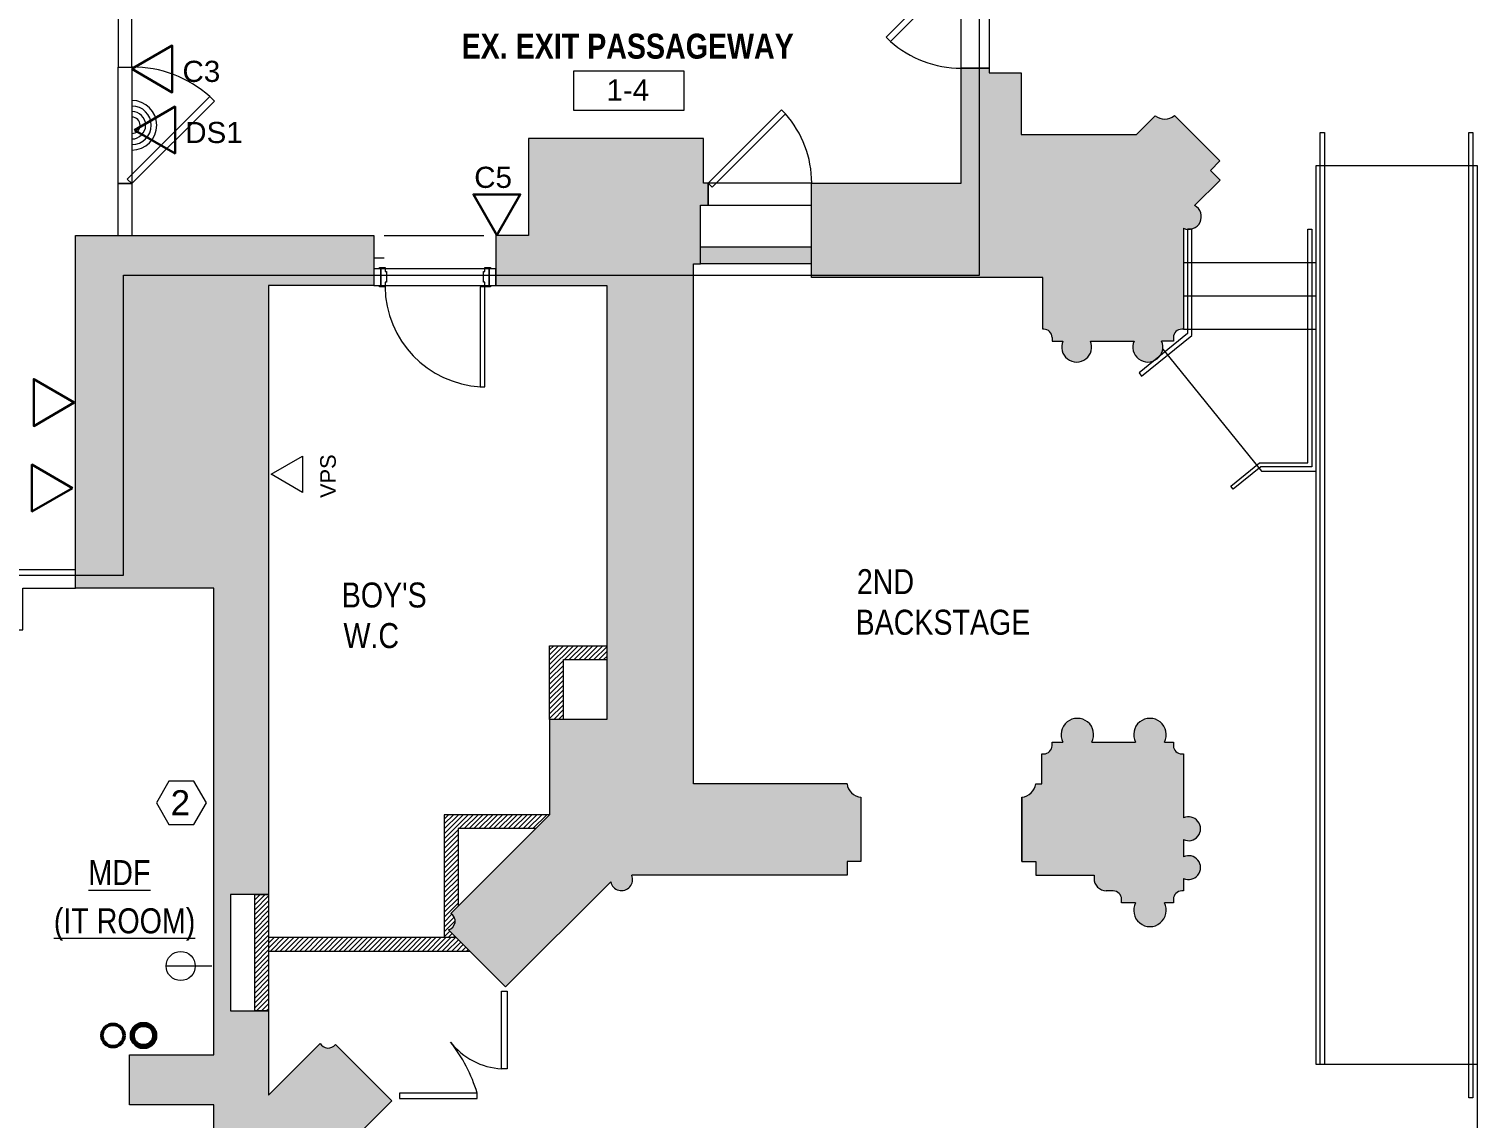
# Model space of a CAD drawing. Header units: inches. Extents: x 891 to 14187, y -1169 to 3232.
# Drawn here: x 5200 to 5721, y 2245 to 2637 of the extents above; entities that cross this region are included whole.
import ezdxf

# ---------------------------------------------------------------- set-up
doc = ezdxf.new("R2010")
doc.units = ezdxf.units.IN
doc.header["$MEASUREMENT"] = 0
doc.linetypes.add('IMPORT-IMPORT-HIDDEN2', pattern=[0.1875, 0.125, -0.0625])
doc.linetypes.add('IMPORT-IMPORT-PHANTOM2', pattern=[1.25, 0.625, -0.125, 0.125, -0.125, 0.125, -0.125])
doc.layers.add('_DROPS_IDFS', color=7, linetype='Continuous')
for name, color, linetype, lineweight in [('_OPTEC_LAYER', 1, 'Continuous', 30), ('A-ANNO-NOTE', 131, 'Continuous', 9), ('A-ANNO-RM TAG', 7, 'Continuous', 9), ('A-DETL', 90, 'Continuous', 9), ('A-DETL-MEDM', 33, 'Continuous', 20), ('A-DETL-WIDE', 214, 'Continuous', 50), ('A-DOOR', 7, 'Continuous', 9), ('A-DOOR-EXG', 7, 'Continuous', 9), ('A-DOOR-HEAD', 7, 'IMPORT-IMPORT-HIDDEN2', 9), ('A-Hatch', 7, 'Continuous', 9), ('A-HATCH-1HR', 7, 'Continuous', 9), ('A-STAIR', 7, 'Continuous', 9), ('A-STAIR-EX_G', 7, 'Continuous', 9), ('A-WALL-INT NEW', 7, 'Continuous', 9), ('EX-EXT-CORE', 7, 'Continuous', 9), ('G-ANNO-TEXT', 7, 'Continuous', 9), ('SPEAKER', 10, 'Continuous', 20), ('WALL TYPE', 7, 'IMPORT-IMPORT-PHANTOM2', 9)]:
    doc.layers.add(name, color=color, linetype=linetype, lineweight=lineweight)
doc.styles.add('Arial', font='arial.ttf', dxfattribs={"height": 7.623})
doc.styles.add('Arial Narrow', font='ARIALN.TTF', dxfattribs={"height": 8.999982})
doc.styles.add('Arial Narrow_B', font='ARIALNB.TTF', dxfattribs={"height": 9})
doc.styles.add('Arial_2', font='arial.ttf', dxfattribs={"height": 4.5})
doc.styles.add('Arial_4', font='arial.ttf', dxfattribs={"height": 9})

msp = doc.modelspace()

# ---------------------------------------------------------------- hatches: boundary and pattern name
at = {"layer": 'A-Hatch'}
for points in [[(5577.18, 2517.35), (5578.51, 2517.51), (5579.76, 2518), (5580.85, 2518.78), (5581.71, 2519.8), (5582.3, 2521), (5582.57, 2522.31), (5582.52, 2523.65), (5582.14, 2524.93), (5597.88, 2524.93), (5597.5, 2523.65), (5597.45, 2522.31), (5597.72, 2521), (5598.31, 2519.8), (5599.18, 2518.78), (5600.27, 2518), (5601.51, 2517.51), (5602.84, 2517.35), (5604.17, 2517.51), (5605.42, 2518), (5606.51, 2518.78), (5607.37, 2519.8), (5607.96, 2521), (5608.23, 2522.31), (5608.18, 2523.65), (5607.8, 2524.93), (5612.03, 2524.93), (5612.03, 2526.2), (5612.14, 2526.98), (5612.44, 2527.7), (5612.91, 2528.32), (5613.53, 2528.8), (5614.26, 2529.1), (5615.03, 2529.2), (5615.67, 2529.2), (5615.67, 2565.56), (5616.79, 2565.22), (5617.96, 2565.18), (5619.09, 2565.44), (5620.13, 2565.97), (5621, 2566.75), (5621.64, 2567.73), (5622.01, 2568.83), (5622.09, 2570), (5621.87, 2571.15), (5621.37, 2572.2), (5620.62, 2573.09), (5619.67, 2573.77), (5628.87, 2582.96), (5625.4, 2586.43), (5628.81, 2589.84), (5612.45, 2606.2), (5611.4, 2605.51), (5610.22, 2605.08), (5608.97, 2604.92), (5607.72, 2605.05), (5606.53, 2605.45), (5605.46, 2606.11), (5598.74, 2599.38), (5557.13, 2599.38), (5557.13, 2621.64), (5545.6, 2621.64), (5545.62, 2623.24), (5535.51, 2623.24), (5535.51, 2581.86), (5481.63, 2581.86), (5481.63, 2547.77), (5564.99, 2547.77), (5564.99, 2529.2), (5565.31, 2529.2), (5566.09, 2529.1), (5566.81, 2528.8), (5567.43, 2528.32), (5567.91, 2527.7), (5568.21, 2526.98), (5568.31, 2526.2), (5568.31, 2524.93), (5572.22, 2524.93), (5571.84, 2523.65), (5571.79, 2522.31), (5572.06, 2521), (5572.65, 2519.8), (5573.52, 2518.78), (5574.61, 2518), (5575.85, 2517.51)], [(5371.34, 2292.14), (5409.21, 2330.01), (5409.55, 2329.05), (5410.11, 2328.2), (5410.88, 2327.52), (5411.79, 2327.06), (5412.79, 2326.84), (5413.81, 2326.89), (5414.78, 2327.19), (5415.65, 2327.73), (5416.36, 2328.47), (5416.85, 2329.36), (5417.1, 2330.35), (5417.09, 2331.37), (5416.82, 2332.36), (5494.42, 2332.36), (5494.42, 2337.36), (5499.42, 2337.36), (5499.42, 2360.49), (5498.2, 2360.75), (5497.06, 2361.28), (5496.07, 2362.05), (5495.27, 2363.02), (5494.72, 2364.15), (5494.42, 2365.37), (5439.11, 2365.37), (5439.11, 2552.77), (5441.62, 2552.77), (5441.62, 2573.86), (5444.32, 2573.86), (5444.32, 2581.86), (5442.69, 2581.86), (5442.69, 2597.95), (5379.62, 2597.95), (5379.62, 2562.95), (5367.83, 2562.95), (5367.83, 2544.95), (5407.77, 2544.95), (5407.77, 2388.57), (5387.2, 2388.57), (5387.2, 2354.22), (5351.62, 2318.64), (5352.26, 2318.11), (5352.75, 2317.43), (5353.05, 2316.65), (5353.14, 2315.82), (5353.02, 2314.99), (5352.7, 2314.22), (5352.19, 2313.56), (5351.53, 2313.04), (5350.77, 2312.71), (5353.44, 2310.03)], [(5290.75, 2151.89), (5290.75, 2207.09), (5291.69, 2206.83), (5292.66, 2206.81), (5293.61, 2207.02), (5294.48, 2207.45), (5295.22, 2208.08), (5295.79, 2208.87), (5296.15, 2209.77), (5296.28, 2210.73), (5296.18, 2211.7), (5295.85, 2212.61), (5295.3, 2213.42), (5294.58, 2214.07), (5293.72, 2214.52), (5330.33, 2251.13), (5310.02, 2271.43), (5309.45, 2270.84), (5308.76, 2270.41), (5307.98, 2270.17), (5307.17, 2270.12), (5306.37, 2270.28), (5305.63, 2270.63), (5305, 2271.14), (5304.52, 2271.8), (5285.9, 2253.18), (5285.9, 2283.46), (5272.14, 2283.46), (5272.14, 2325.46), (5285.9, 2325.46), (5285.9, 2544.95), (5323.83, 2544.95), (5323.83, 2562.95), (5216.35, 2562.95), (5216.35, 2435.89), (5266.14, 2435.89), (5266.14, 2267.64), (5235.83, 2267.64), (5235.83, 2249.64), (5266.14, 2249.64), (5266.14, 2233.64), (5257.96, 2233.64), (5257.96, 2158.19), (5282.75, 2158.19), (5282.75, 2151.89)], [(5481.63, 2552.77), (5481.63, 2558.77), (5441.62, 2558.77), (5441.62, 2552.77)], [(5603.59, 2313.88), (5605.08, 2314.07), (5606.47, 2314.63), (5607.67, 2315.53), (5608.61, 2316.7), (5609.22, 2318.08), (5609.46, 2319.56), (5609.31, 2321.05), (5608.8, 2322.46), (5612.03, 2322.46), (5612.03, 2323.73), (5612.14, 2324.51), (5612.44, 2325.23), (5612.91, 2325.85), (5613.53, 2326.33), (5614.26, 2326.63), (5615.03, 2326.73), (5615.67, 2326.73), (5615.67, 2331.24), (5616.7, 2330.91), (5617.78, 2330.84), (5618.9, 2331.07), (5619.82, 2331.5), (5620.65, 2332.19), (5621.29, 2333.07), (5621.68, 2334.07), (5621.82, 2335.14), (5621.68, 2336.22), (5621.29, 2337.22), (5620.65, 2338.1), (5619.82, 2338.79), (5618.84, 2339.25), (5617.78, 2339.45), (5616.7, 2339.38), (5615.67, 2339.05), (5615.67, 2345.24), (5616.7, 2344.91), (5617.78, 2344.84), (5618.84, 2345.04), (5619.82, 2345.5), (5620.65, 2346.19), (5621.29, 2347.07), (5621.68, 2348.07), (5621.82, 2349.14), (5621.68, 2350.22), (5621.29, 2351.22), (5620.65, 2352.1), (5619.82, 2352.79), (5618.84, 2353.25), (5617.78, 2353.45), (5616.7, 2353.38), (5615.67, 2353.05), (5615.67, 2376.09), (5615.03, 2376.09), (5614.26, 2376.19), (5613.53, 2376.49), (5612.91, 2376.97), (5612.44, 2377.59), (5612.14, 2378.31), (5612.03, 2379.09), (5612.03, 2380.36), (5608.8, 2380.36), (5609.31, 2381.77), (5609.46, 2383.26), (5609.22, 2384.74), (5608.61, 2386.11), (5607.67, 2387.29), (5606.47, 2388.18), (5605.08, 2388.74), (5603.59, 2388.94), (5602.1, 2388.74), (5600.71, 2388.18), (5599.51, 2387.29), (5598.57, 2386.11), (5597.97, 2384.74), (5597.72, 2383.26), (5597.87, 2381.77), (5598.38, 2380.36), (5582.64, 2380.36), (5583.15, 2381.77), (5583.3, 2383.26), (5583.06, 2384.74), (5582.45, 2386.11), (5581.51, 2387.29), (5580.31, 2388.18), (5578.92, 2388.74), (5577.43, 2388.94), (5575.94, 2388.74), (5574.55, 2388.18), (5573.35, 2387.29), (5572.41, 2386.11), (5571.81, 2384.74), (5571.56, 2383.26), (5571.71, 2381.77), (5572.22, 2380.36), (5568.31, 2380.36), (5568.31, 2379.09), (5568.21, 2378.31), (5567.91, 2377.59), (5567.43, 2376.97), (5566.81, 2376.49), (5566.09, 2376.19), (5565.31, 2376.09), (5564.67, 2376.09), (5564.67, 2365.37), (5562.42, 2365.37), (5562.13, 2364.15), (5561.58, 2363.02), (5560.78, 2362.05), (5559.79, 2361.28), (5558.65, 2360.75), (5557.42, 2360.49), (5557.42, 2337.36), (5562.42, 2337.36), (5562.42, 2332.36), (5583.44, 2332.36), (5583.47, 2331.07), (5583.56, 2330.24), (5583.92, 2329.25), (5584.49, 2328.37), (5585.24, 2327.65), (5586.15, 2327.12), (5587.15, 2326.81), (5588.19, 2326.73), (5590.37, 2326.73), (5591.15, 2326.63), (5591.87, 2326.33), (5592.49, 2325.85), (5592.97, 2325.23), (5593.27, 2324.51), (5593.37, 2323.73), (5593.37, 2322.46), (5598.38, 2322.46), (5597.87, 2321.05), (5597.72, 2319.56), (5597.97, 2318.08), (5598.57, 2316.7), (5599.51, 2315.53), (5600.71, 2314.63), (5602.1, 2314.07)]]:
    msp.add_hatch(color=9, dxfattribs=at).paths.add_polyline_path(points)

# ---------------------------------------------------------------- linework, layer by layer
at = {"layer": '_DROPS_IDFS', "color": 1, "lineweight": 30}
for points in [[(5236.59, 2622.99), (5251.21, 2614.55), (5251.21, 2631.43)], [(5237.58, 2600.97), (5252.2, 2592.53), (5252.2, 2609.41)], [(5368.19, 2563.13), (5376.63, 2577.75), (5359.75, 2577.75)], [(5215.88, 2502.74), (5201.26, 2511.19), (5201.26, 2494.3)], [(5215.21, 2471.94), (5200.59, 2480.39), (5200.59, 2463.5)]]:
    msp.add_lwpolyline(points, close=True, dxfattribs=at)
at = {"layer": 'A-ANNO-NOTE'}
msp.add_line((5265.49, 2299.67), (5248.99, 2299.67), dxfattribs=at)
msp.add_circle((5254.24, 2299.67), 5.25, dxfattribs=at)
at = {"layer": 'A-ANNO-RM TAG', "color": 9, "flags": 128}
msp.add_lwpolyline([(5395.89, 2622.26), (5435.57, 2622.26), (5435.57, 2608.04), (5395.89, 2608.04)], close=True, dxfattribs=at)
at = {"layer": 'A-DETL'}
for p, q in [((5286.86, 2476.89), (5298.13, 2483.39)), ((5298.13, 2483.39), (5298.13, 2470.38)), ((5298.13, 2470.38), (5286.86, 2476.89))]:
    msp.add_line(p, q, dxfattribs=at)
at = {"layer": 'A-DETL', "lineweight": 70}
msp.add_circle((5240.83, 2274.64), 4, dxfattribs=at)
at = {"layer": 'A-DETL-MEDM'}
for p, q in [((5249.98, 2366.29), (5245.48, 2358.49)), ((5258.98, 2366.29), (5249.98, 2366.29)), ((5263.48, 2358.49), (5258.98, 2366.29)), ((5245.48, 2358.49), (5249.98, 2350.7)), ((5258.98, 2350.7), (5263.48, 2358.49)), ((5249.98, 2350.7), (5258.98, 2350.7))]:
    msp.add_line(p, q, dxfattribs=at)
at = {"layer": 'A-DETL-WIDE'}
msp.add_circle((5229.83, 2274.64), 4, dxfattribs=at)
at = {"layer": 'A-DOOR', "color": 8}
for points in [[(5327.88, 2544.45), (5325.88, 2544.45), (5325.88, 2544.95), (5326.38, 2544.95), (5326.38, 2550.95), (5325.88, 2550.95), (5325.88, 2551.45), (5327.88, 2551.45), (5327.88, 2549.95), (5328.39, 2549.95), (5328.39, 2546.2), (5327.88, 2546.2)], [(5365.88, 2550.95), (5365.38, 2550.95), (5365.38, 2544.95), (5365.88, 2544.95), (5365.88, 2544.45), (5363.88, 2544.45), (5363.88, 2546.2), (5363.37, 2546.2), (5363.37, 2549.95), (5363.88, 2549.95), (5363.88, 2551.45), (5365.88, 2551.45)], [(5362.13, 2544.45), (5362.13, 2508.45), (5363.88, 2508.45), (5363.88, 2544.45)]]:
    msp.add_lwpolyline(points, close=True, dxfattribs=at)
at = {"layer": 'A-DOOR', "color": 55, "lineweight": 13}
msp.add_lwpolyline([(5362.13, 2544.45), (5362.13, 2508.45), (5363.88, 2508.45), (5363.88, 2544.45)], close=True, dxfattribs=at)
at = {"layer": 'A-DOOR', "color": 8}
msp.add_arc((5364.38, 2544.9), 36.5, 180.7047, 266.8701, dxfattribs=at)
at = {"layer": 'A-DOOR-EXG', "color": 8}
for p, q in [((5369.85, 2290.65), (5371.85, 2290.65)), ((5369.85, 2262.65), (5369.85, 2290.65)), ((5371.85, 2290.65), (5371.85, 2262.65)), ((5371.85, 2262.65), (5369.85, 2262.65)), ((5333.08, 2253.88), (5333.08, 2251.88)), ((5361.08, 2253.88), (5333.08, 2253.88)), ((5333.08, 2251.88), (5361.08, 2251.88)), ((5361.08, 2251.88), (5361.08, 2253.88))]:
    msp.add_line(p, q, dxfattribs=at)
for points in [[(5535.51, 2661.37), (5508.55, 2634.41), (5510.05, 2632.91), (5537.01, 2659.87)], [(5236.64, 2581.67), (5266.38, 2611.4), (5264.72, 2613.05), (5234.99, 2583.32)]]:
    msp.add_lwpolyline(points, close=True, dxfattribs=at)
at = {"layer": 'A-DOOR-EXG', "color": 8, "flags": 128}
msp.add_lwpolyline([(5444.32, 2581.86), (5470.74, 2608.27), (5472.2, 2606.81), (5445.79, 2580.39)], close=True, dxfattribs=at)
at = {"layer": 'A-DOOR-EXG', "color": 8}
for centre, radius, start, end in [((5535.59, 2661.82), 38.58, 228.5347, 269.8762), ((5236.55, 2581.17), 42.55, 48.5347, 89.8762), ((5443.88, 2581.78), 37.8, 0.1238, 41.4653), ((5308.84, 2238.27), 54.53, 16.642, 38.5771), ((5371.07, 2287.36), 24.73, 217.5931, 267.1878)]:
    msp.add_arc(centre, radius, start, end, dxfattribs=at)
at = {"layer": 'A-DOOR-HEAD', "color": 8, "linetype": 'Continuous'}
for p, q in [((5535.51, 2623.24), (5535.51, 2661.37)), ((5545.62, 2661.37), (5545.62, 2623.24)), ((5231.66, 2623.68), (5236.66, 2623.68)), ((5231.66, 2581.68), (5231.66, 2623.68)), ((5236.66, 2623.68), (5236.66, 2581.68)), ((5545.62, 2623.24), (5535.51, 2623.24)), ((5236.66, 2581.68), (5231.66, 2581.68)), ((5481.63, 2581.86), (5444.32, 2581.86)), ((5444.32, 2581.86), (5444.32, 2573.86)), ((5481.63, 2573.86), (5481.63, 2581.86)), ((5444.32, 2573.86), (5481.63, 2573.86))]:
    msp.add_line(p, q, dxfattribs=at)
msp.add_lwpolyline([(5326.38, 2550.95), (5326.38, 2544.95), (5365.38, 2544.95), (5365.38, 2550.95)], close=True, dxfattribs=at)
at = {"layer": 'A-HATCH-1HR', "color": 8}
for p, q in [((5387.2, 2413.6), (5388.69, 2415.1)), ((5387.2, 2411.84), (5390.46, 2415.1)), ((5387.2, 2410.07), (5392.23, 2415.1)), ((5387.2, 2408.3), (5394, 2415.1)), ((5387.2, 2406.53), (5395.76, 2415.1)), ((5392.53, 2410.1), (5397.53, 2415.1)), ((5394.3, 2410.1), (5399.3, 2415.1)), ((5396.07, 2410.1), (5401.07, 2415.1)), ((5397.84, 2410.1), (5402.84, 2415.1)), ((5399.6, 2410.1), (5404.6, 2415.1)), ((5401.37, 2410.1), (5406.37, 2415.1)), ((5403.14, 2410.1), (5407.77, 2414.73)), ((5404.91, 2410.1), (5407.77, 2412.97)), ((5387.2, 2404.77), (5392.2, 2409.77)), ((5387.2, 2403), (5392.2, 2408)), ((5387.2, 2401.23), (5392.2, 2406.23)), ((5406.68, 2410.1), (5407.77, 2411.2)), ((5387.2, 2399.46), (5392.2, 2404.46)), ((5387.2, 2397.69), (5392.2, 2402.69)), ((5387.2, 2395.93), (5392.2, 2400.93)), ((5387.2, 2394.16), (5392.2, 2399.16)), ((5387.2, 2392.39), (5392.2, 2397.39)), ((5387.2, 2390.62), (5392.2, 2395.62)), ((5387.2, 2388.86), (5392.2, 2393.86)), ((5388.68, 2388.57), (5392.2, 2392.09)), ((5390.45, 2388.57), (5392.2, 2390.32)), ((5349.2, 2352.62), (5350.8, 2354.22)), ((5349.2, 2350.86), (5352.57, 2354.22)), ((5349.2, 2349.09), (5354.34, 2354.22)), ((5349.2, 2347.32), (5356.1, 2354.22)), ((5349.2, 2345.55), (5357.87, 2354.22)), ((5354.64, 2349.22), (5359.64, 2354.22)), ((5356.41, 2349.22), (5361.41, 2354.22)), ((5358.17, 2349.22), (5363.17, 2354.22)), ((5359.94, 2349.22), (5364.94, 2354.22)), ((5361.71, 2349.22), (5366.71, 2354.22)), ((5363.48, 2349.22), (5368.48, 2354.22)), ((5365.25, 2349.22), (5370.25, 2354.22)), ((5367.01, 2349.22), (5372.01, 2354.22)), ((5368.78, 2349.22), (5373.78, 2354.22)), ((5370.55, 2349.22), (5375.55, 2354.22)), ((5372.32, 2349.22), (5377.32, 2354.22)), ((5374.08, 2349.22), (5379.08, 2354.22)), ((5375.85, 2349.22), (5380.85, 2354.22)), ((5377.62, 2349.22), (5382.62, 2354.22)), ((5379.39, 2349.22), (5384.39, 2354.22)), ((5381.16, 2349.22), (5386.16, 2354.22)), ((5349.2, 2343.78), (5354.2, 2348.78)), ((5349.2, 2342.02), (5354.2, 2347.02)), ((5349.2, 2340.25), (5354.2, 2345.25)), ((5349.2, 2338.48), (5354.2, 2343.48)), ((5349.2, 2336.71), (5354.2, 2341.71)), ((5349.2, 2334.95), (5354.2, 2339.95)), ((5349.2, 2333.18), (5354.2, 2338.18)), ((5349.2, 2331.41), (5354.2, 2336.41)), ((5349.2, 2329.64), (5354.2, 2334.64)), ((5349.2, 2327.87), (5354.2, 2332.87)), ((5349.2, 2326.11), (5354.2, 2331.11)), ((5349.2, 2324.34), (5354.2, 2329.34)), ((5280.9, 2325.26), (5281.1, 2325.46)), ((5280.9, 2323.49), (5282.87, 2325.46)), ((5280.9, 2321.72), (5284.64, 2325.46)), ((5280.9, 2319.96), (5285.9, 2324.95)), ((5280.9, 2318.19), (5285.9, 2323.19)), ((5349.2, 2322.57), (5354.2, 2327.57)), ((5349.2, 2320.8), (5354.2, 2325.8)), ((5349.2, 2319.04), (5354.2, 2324.04)), ((5280.9, 2316.42), (5285.9, 2321.42)), ((5280.9, 2314.65), (5285.9, 2319.65)), ((5280.9, 2312.88), (5285.9, 2317.88)), ((5349.2, 2317.27), (5354.2, 2322.27)), ((5349.2, 2315.5), (5352.01, 2318.31)), ((5280.9, 2311.12), (5285.9, 2316.12)), ((5280.9, 2309.35), (5285.9, 2314.35)), ((5280.9, 2307.58), (5285.9, 2312.58)), ((5349.2, 2313.73), (5352.79, 2317.32)), ((5349.2, 2311.96), (5353.13, 2315.9)), ((5349.2, 2310.2), (5351.24, 2312.24)), ((5280.9, 2305.81), (5285.9, 2310.81)), ((5280.9, 2304.05), (5285.9, 2309.05)), ((5280.9, 2302.28), (5285.9, 2307.28)), ((5285.9, 2309.66), (5286.27, 2310.03)), ((5285.9, 2307.89), (5288.04, 2310.03)), ((5285.9, 2306.13), (5289.81, 2310.03)), ((5286.57, 2305.03), (5291.57, 2310.03)), ((5288.34, 2305.03), (5293.34, 2310.03)), ((5290.11, 2305.03), (5295.11, 2310.03)), ((5291.88, 2305.03), (5296.88, 2310.03)), ((5293.65, 2305.03), (5298.65, 2310.03)), ((5295.41, 2305.03), (5300.41, 2310.03)), ((5297.18, 2305.03), (5302.18, 2310.03)), ((5298.95, 2305.03), (5303.95, 2310.03)), ((5300.72, 2305.03), (5305.72, 2310.03)), ((5302.48, 2305.03), (5307.48, 2310.03)), ((5304.25, 2305.03), (5309.25, 2310.03)), ((5306.02, 2305.03), (5311.02, 2310.03)), ((5307.79, 2305.03), (5312.79, 2310.03)), ((5309.55, 2305.03), (5314.55, 2310.03)), ((5311.32, 2305.03), (5316.32, 2310.03)), ((5313.09, 2305.03), (5318.09, 2310.03)), ((5314.86, 2305.03), (5319.86, 2310.03)), ((5316.63, 2305.03), (5321.63, 2310.03)), ((5318.39, 2305.03), (5323.39, 2310.03)), ((5320.16, 2305.03), (5325.16, 2310.03)), ((5321.93, 2305.03), (5326.93, 2310.03)), ((5323.7, 2305.03), (5328.7, 2310.03)), ((5325.46, 2305.03), (5330.46, 2310.03)), ((5327.23, 2305.03), (5332.23, 2310.03)), ((5329, 2305.03), (5334, 2310.03)), ((5330.77, 2305.03), (5335.77, 2310.03)), ((5332.54, 2305.03), (5337.54, 2310.03)), ((5334.33, 2305.06), (5339.3, 2310.03)), ((5336.19, 2305.15), (5341.07, 2310.03)), ((5337.91, 2305.11), (5342.84, 2310.03)), ((5339.61, 2305.03), (5344.61, 2310.03)), ((5341.37, 2305.03), (5346.37, 2310.03)), ((5343.14, 2305.03), (5348.14, 2310.03)), ((5344.91, 2305.03), (5349.91, 2310.03)), ((5346.68, 2305.03), (5351.68, 2310.03)), ((5348.45, 2305.03), (5353.44, 2310.03)), ((5350.21, 2305.03), (5354.33, 2309.15)), ((5350.8, 2310.03), (5352.12, 2311.35)), ((5351.98, 2305.03), (5355.21, 2308.26)), ((5352.57, 2310.03), (5353.01, 2310.47)), ((5353.75, 2305.03), (5356.1, 2307.38)), ((5280.9, 2300.51), (5285.9, 2305.51)), ((5280.9, 2298.74), (5285.9, 2303.74)), ((5280.9, 2296.97), (5285.9, 2301.97)), ((5355.52, 2305.03), (5356.98, 2306.5)), ((5357.28, 2305.03), (5357.86, 2305.61)), ((5280.9, 2295.21), (5285.9, 2300.21)), ((5280.9, 2293.44), (5285.9, 2298.44)), ((5280.9, 2291.67), (5285.9, 2296.67)), ((5280.9, 2289.9), (5285.9, 2294.9)), ((5280.9, 2288.14), (5285.9, 2293.14)), ((5280.9, 2286.37), (5285.9, 2291.37)), ((5280.9, 2284.6), (5285.9, 2289.6)), ((5281.53, 2283.46), (5285.9, 2287.83)), ((5283.3, 2283.46), (5285.9, 2286.06)), ((5285.07, 2283.46), (5285.9, 2284.3))]:
    msp.add_line(p, q, dxfattribs=at)
at = {"layer": 'A-STAIR', "color": 8}
for p, q in [((5664.98, 2264.13), (5664.98, 2600.13)), ((5664.98, 2600.13), (5666.48, 2600.13)), ((5666.48, 2600.13), (5666.48, 2264.13)), ((5718.48, 2252.13), (5718.48, 2600.13)), ((5718.48, 2600.13), (5719.98, 2600.13)), ((5719.98, 2600.13), (5719.98, 2252.13)), ((5663.48, 2264.13), (5663.48, 2588.13)), ((5663.48, 2588.13), (5721.48, 2588.13)), ((5721.48, 2588.13), (5721.48, 2006.23)), ((5617.17, 2565.2), (5617.17, 2527.64)), ((5618.67, 2565.2), (5617.17, 2565.2)), ((5618.67, 2526.92), (5618.67, 2565.2)), ((5660.48, 2481.08), (5660.48, 2565.2)), ((5660.48, 2565.2), (5661.98, 2565.2)), ((5661.98, 2565.2), (5661.98, 2479.58)), ((5615.67, 2553.2), (5663.48, 2553.2)), ((5615.67, 2541.2), (5663.48, 2541.2)), ((5617.17, 2527.64), (5599.65, 2513.45)), ((5600.6, 2512.29), (5618.67, 2526.92)), ((5615.67, 2529.2), (5663.48, 2529.2)), ((5599.65, 2513.45), (5600.6, 2512.29)), ((5632.69, 2472.66), (5643.08, 2481.08)), ((5643.61, 2479.58), (5633.63, 2471.49)), ((5643.08, 2481.08), (5660.48, 2481.08)), ((5661.98, 2479.58), (5643.61, 2479.58)), ((5643.74, 2478.08), (5663.48, 2478.08)), ((5633.63, 2471.49), (5632.69, 2472.66)), ((5721.48, 2264.13), (5663.48, 2264.13)), ((5719.98, 2252.13), (5718.48, 2252.13))]:
    msp.add_line(p, q, dxfattribs=at)
at = {"layer": 'A-STAIR-EX_G', "color": 8}
for p, q in [((5327.55, 2562.95), (5363.55, 2562.95)), ((5608.2, 2521.98), (5643.74, 2478.08))]:
    msp.add_line(p, q, dxfattribs=at)
at = {"layer": 'A-WALL-INT NEW', "color": 135, "lineweight": 20}
for p, q in [((5326.38, 2550.95), (5323.81, 2550.95)), ((5323.81, 2550.95), (5323.81, 2544.95)), ((5326.38, 2544.95), (5326.38, 2550.95)), ((5367.83, 2550.95), (5365.38, 2550.95)), ((5365.38, 2550.95), (5365.38, 2544.95)), ((5367.83, 2544.95), (5367.83, 2550.95)), ((5323.81, 2544.95), (5326.38, 2544.95)), ((5365.38, 2544.95), (5367.83, 2544.95)), ((5280.9, 2325.46), (5285.9, 2325.46)), ((5280.9, 2283.46), (5280.9, 2325.46)), ((5285.9, 2325.46), (5285.9, 2283.46)), ((5285.9, 2283.46), (5280.9, 2283.46))]:
    msp.add_line(p, q, dxfattribs=at)
at = {"layer": 'A-WALL-INT NEW', "color": 8}
for p, q in [((5387.2, 2388.57), (5387.2, 2415.1)), ((5387.2, 2415.1), (5407.77, 2415.1)), ((5392.2, 2388.57), (5392.2, 2410.1)), ((5392.2, 2410.1), (5407.77, 2410.1)), ((5387.2, 2354.22), (5349.2, 2354.22)), ((5349.2, 2354.22), (5349.2, 2310.03)), ((5382.2, 2349.22), (5354.2, 2349.22)), ((5354.2, 2349.22), (5354.2, 2321.22)), ((5285.9, 2310.03), (5353.45, 2310.03)), ((5285.9, 2305.03), (5358.44, 2305.03))]:
    msp.add_line(p, q, dxfattribs=at)
at = {"layer": 'EX-EXT-CORE', "color": 8}
for p, q in [((5481.63, 2558.77), (5441.62, 2558.77)), ((5323.83, 2554.95), (5327.55, 2554.95)), ((5481.63, 2552.77), (5441.62, 2552.77)), ((5582.14, 2524.93), (5597.88, 2524.93)), ((5582.64, 2380.36), (5598.38, 2380.36)), ((5615.67, 2345.24), (5615.67, 2339.05)), ((5590.37, 2326.73), (5587.8, 2326.73))]:
    msp.add_line(p, q, dxfattribs=at)
at = {"layer": 'EX-EXT-CORE', "color": 8, "flags": 128}
for points in [[(5231.66, 2793.5), (5269.96, 2793.5), (5269.96, 2805.1), (5294.93, 2805.1), (5294.93, 2837.92), (5266.23, 2837.92), (5266.23, 2830.97), (5204.66, 2830.97), (5204.66, 2810.47), (5219.16, 2810.47), (5219.16, 2797.97), (5231.66, 2797.97), (5231.66, 2663.63), (5231.66, 2623.68), (5236.66, 2623.68)], [(5236.66, 2623.72), (5236.66, 2663.63), (5236.66, 2793.5)], [(5565.31, 2529.2), (5564.99, 2529.2), (5564.99, 2547.77), (5481.63, 2547.77), (5481.63, 2581.86), (5535.51, 2581.86), (5535.51, 2623.24), (5545.62, 2623.24), (5545.6, 2621.64), (5557.13, 2621.64), (5557.13, 2599.38), (5598.74, 2599.38), (5605.46, 2606.11)], [(5612.45, 2606.2), (5628.81, 2589.84), (5625.4, 2586.43), (5628.87, 2582.96), (5619.67, 2573.77)], [(5494.42, 2365.37), (5439.11, 2365.37), (5439.11, 2552.77), (5441.62, 2552.77), (5441.62, 2573.86), (5444.32, 2573.86), (5444.32, 2581.86), (5442.69, 2581.86), (5442.69, 2597.95), (5379.62, 2597.95), (5379.62, 2562.95), (5367.83, 2562.95), (5367.83, 2544.95), (5407.77, 2544.95), (5407.77, 2388.57), (5387.2, 2388.57), (5387.2, 2354.22), (5351.62, 2318.64)], [(5231.66, 2562.95), (5231.66, 2581.68), (5236.66, 2581.68), (5236.66, 2562.95)], [(5290.75, 2151.89), (5282.75, 2151.89), (5282.75, 2158.19), (5257.96, 2158.19), (5257.96, 2233.64), (5266.14, 2233.64), (5266.14, 2249.64), (5235.83, 2249.64), (5235.83, 2267.64), (5266.14, 2267.64), (5266.14, 2435.89), (5216.35, 2435.89), (5216.35, 2562.95), (5323.83, 2562.95), (5323.83, 2544.95), (5285.9, 2544.95), (5285.9, 2325.46), (5272.14, 2325.46), (5272.14, 2283.46), (5285.9, 2283.46), (5285.9, 2253.18), (5304.52, 2271.8)], [(5615.67, 2565.56), (5615.67, 2529.2), (5615.03, 2529.2)], [(5568.31, 2526.2), (5568.31, 2524.93), (5572.22, 2524.93)], [(5612.03, 2526.2), (5612.03, 2524.93), (5607.8, 2524.93)], [(5216.35, 2442.42), (5191.35, 2442.42), (5191.35, 2420.89), (5197.35, 2420.89), (5197.35, 2435.89), (5216.35, 2435.89)], [(5568.31, 2379.09), (5568.31, 2380.36), (5572.22, 2380.36)], [(5608.8, 2380.36), (5612.03, 2380.36), (5612.03, 2379.09)], [(5562.42, 2365.37), (5564.67, 2365.37), (5564.67, 2376.09), (5565.31, 2376.09)], [(5615.03, 2376.09), (5615.67, 2376.09), (5615.67, 2353.05)], [(5499.42, 2360.49), (5499.42, 2337.36), (5494.42, 2337.36), (5494.42, 2332.36), (5416.82, 2332.36)], [(5557.42, 2337.36), (5557.42, 2360.49), (5557.42, 2337.36), (5562.42, 2337.36), (5562.42, 2332.36), (5583.44, 2332.36), (5583.44, 2331.28)], [(5350.77, 2312.71), (5371.34, 2292.14), (5409.21, 2330.01)], [(5615.67, 2331.24), (5615.67, 2326.73), (5615.03, 2326.73)], [(5598.38, 2322.46), (5593.37, 2322.46), (5593.37, 2323.73)], [(5612.03, 2323.73), (5612.03, 2322.46), (5608.8, 2322.46)], [(5293.72, 2214.52), (5330.33, 2251.13), (5310.02, 2271.43)]]:
    msp.add_lwpolyline(points, dxfattribs=at)
at = {"layer": 'EX-EXT-CORE', "color": 8}
for centre, radius, start, end in [((5608.9, 2610.51), 5.58, 231.9695, 309.4328), ((5617.53, 2569.73), 4.57, 245.9981, 62.0723), ((5565.31, 2526.2), 3, 0, 90), ((5615.03, 2526.2), 3, 90, 180), ((5577.18, 2522.76), 5.41, 156.341, 23.659), ((5602.84, 2522.76), 5.41, 156.341, 23.659), ((5577.43, 2383.07), 5.87, 332.5159, 207.4841), ((5603.59, 2383.07), 5.87, 332.5159, 207.4841), ((5565.31, 2379.09), 3, 270, 0), ((5615.03, 2379.09), 3, 180, 270), ((5499.97, 2366.05), 5.58, 186.9695, 264.4328), ((5556.88, 2366.05), 5.58, 275.5672, 353.0305), ((5617.51, 2349.14), 4.31, 244.8231, 115.1769), ((5617.51, 2335.14), 4.31, 244.8231, 115.1769), ((5413.13, 2330.83), 4, 191.7888, 22.4801), ((5587.99, 2331.28), 4.55, 180, 267.5472), ((5590.37, 2323.73), 3, 0, 90), ((5615.03, 2323.73), 3, 90, 180), ((5349.86, 2315.87), 3.29, 286.0679, 57.582), ((5603.59, 2319.75), 5.87, 152.5159, 27.4841), ((5307.39, 2273.4), 3.29, 209.1063, 323.1898)]:
    msp.add_arc(centre, radius, start, end, dxfattribs=at)
at = {"layer": 'SPEAKER', "color": 3}
for radius in [8.94, 6.94, 4.94, 2.93]:
    msp.add_arc((5236.66, 2602.68), radius, 270, 90, dxfattribs=at)
at = {"layer": 'WALL TYPE', "color": 8, "linetype": 'Continuous'}
for p, q in [((5542.21, 2548.61), (5542.21, 2666.42)), ((5233.65, 2440.53), (5233.65, 2548.61)), ((5233.65, 2548.61), (5542.21, 2548.61)), ((5068.26, 2440.53), (5233.65, 2440.53))]:
    msp.add_line(p, q, dxfattribs=at)

# ---------------------------------------------------------------- texts
at = {"layer": '_OPTEC_LAYER', "char_height": 7.623, "attachment_point": 1, "style": 'Arial'}
for s, insert in [('C3', (5254.88, 2625.93)), ('DS1', (5255.87, 2603.9)), ('C5', (5360.03, 2587.74))]:
    msp.add_mtext_dynamic_manual_height_columns(s, width=5.9059, gutter_width=1, heights=[0.748], dxfattribs=dict(at, insert=insert))
at = {"layer": 'A-ANNO-RM TAG'}
for s, height, style, p in [('EX. EXIT PASSAGEWAY', 9, 'Arial Narrow_B', (5355.48, 2626.7)), ('1-4', 7.623, 'Arial', (5407.71, 2611.57)), ('2ND', 9, 'Arial Narrow', (5497.96, 2433.7)), ("BOY'S", 9, 'Arial Narrow', (5312.28, 2428.89)), ('BACKSTAGE', 9, 'Arial Narrow', (5497.48, 2419.08)), ('W.C', 9, 'Arial Narrow', (5312.9, 2414.27)), ('%%UMDF', 9, 'Arial Narrow', (5220.97, 2328.85)), ('%%U(IT ROOM)', 9, 'Arial Narrow', (5208.51, 2311.46))]:
    msp.add_text(s, height=height, dxfattribs=dict(at, style=style)).set_placement(p)
at = {"layer": 'G-ANNO-TEXT', "style": 'Arial_4'}
msp.add_text('VPS', height=5.625, rotation=90, dxfattribs=at).set_placement((5310.13, 2468.35))
at = {"layer": 'G-ANNO-TEXT', "color": 253, "style": 'Arial_2'}
msp.add_text('2', height=9, dxfattribs=at).set_placement((5250.61, 2354.04))

doc.saveas('drawing.dxf')
